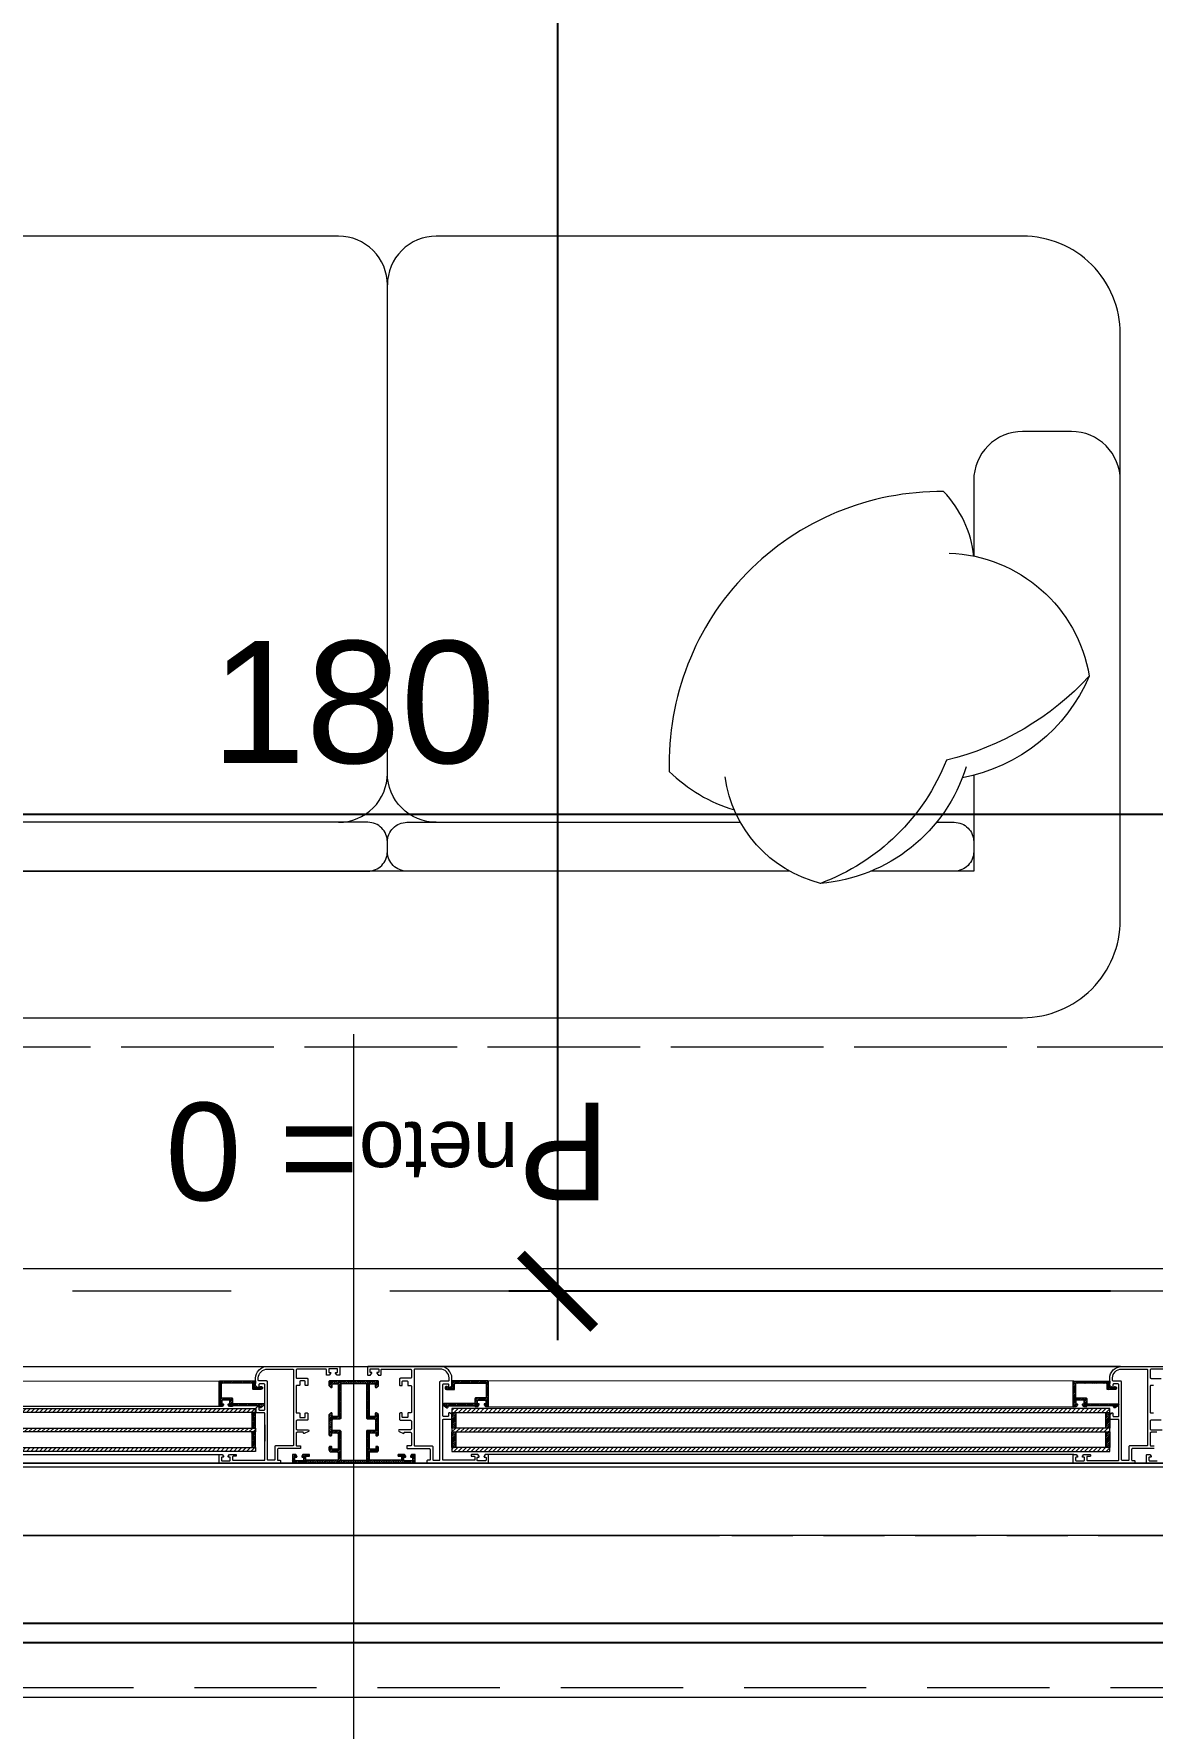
# Model space of a CAD drawing. Header units: centimetres. Extents: x 86156 to 91557, y -55119 to -48172.
# Drawn here: x 87196.1 to 87310.5, y -52057.1 to -51883.7 of the extents above; entities that cross this region are included whole.
import ezdxf

# ---------------------------------------------------------------- set-up
doc = ezdxf.new("R2010")
doc.units = ezdxf.units.CM
doc.header["$LTSCALE"] = 50
doc.header["$MEASUREMENT"] = 0
for name, pattern in [('AXES', [2, 1.25, -0.25, 0.25, -0.25]), ('CACHE', [0.375, 0.25, -0.125]), ('CACHE2', [4.7625, 3.175, -1.5875])]:
    doc.linetypes.add(name, pattern=pattern)
doc.layers.get('0').update_dxf_attribs({"color": 8})
for name, color, linetype in [('AXES', 10, 'AXES'), ('BORD', 5, 'Continuous'), ('COTE 50ème', 1, 'Continuous')]:
    doc.layers.add(name, color=color, linetype=linetype)
for name, color, linetype, lineweight in [('BETON CACHE', 4, 'CACHE', 5), ('BETON HACHURE', 253, 'Continuous', 13), ('CONSOLE ISOL.', 214, 'Continuous', 15), ('MACONNERIE COUPE', 7, 'Continuous', 30), ('mobilimi', 8, 'Continuous', 9), ('WINDOWS', 21, 'Continuous', 5)]:
    doc.layers.add(name, color=color, linetype=linetype, lineweight=lineweight)
doc.styles.add('GENERATED_STYLE_1', font='arial.ttf')
doc.styles.add('RS_TXT_50', font='arial.ttf', dxfattribs={"height": 12.5})
doc.dimstyles.new('RS_50CM_LINEAIRE', dxfattribs={"dimscale": 5, "dimtxt": 12.5, "dimasz": 1.5, "dimexe": 1, "dimexo": 2.5, "dimgap": 1, "dimtad": 1, "dimdec": 1, "dimrnd": 0.5, "dimdsep": 46, "dimtxsty": 'RS_TXT_50', "dimblk1": 'ARCHTICK', "dimblk2": 'ARCHTICK', "dimsah": 1, "dimcen": 2.5, "dimdle": 1, "dimclrt": 4, "dimadec": 0, "dimazin": 2, "dimtfac": 1, "dimtdec": 1, "dimtix": 1, "dimtmove": 2, "dimatfit": 3, "dimfxl": 1, "dimtolj": 1, "dimtzin": 0, "dimarcsym": 0})
pattern_1 = [(135, (-46708.70849, -43852.52553), (-0.08838834765, -0.08838834765), [])]
pattern_2 = [(135, (-46708.9128, -43852.52553), (-0.2209708691, -0.2209708691), [])]

# ---------------------------------------------------------------- blocks, each defined once
blk = doc.blocks.new('A$Ccef6f35f')
at = {"layer": 'AXES', "lineweight": 5, "ltscale": 1.3}
blk.add_line((3195, -1150), (-1985, -1150), dxfattribs=at)
blk = doc.blocks.new('DRITARE POS 2')
at = {"layer": 'WINDOWS'}
h = blk.add_hatch(dxfattribs=at)
h.set_pattern_fill('ANSI31', color=140, scale=2.5, angle=450)
h.set_pattern_definition(pattern_2)
h.paths.add_polyline_path([(-8.71, -80.01), (-8.71, -12.58), (-8.31, -12.58), (-8.31, -80.01)])
h.paths.add_polyline_path([(-6.71, -80.01), (-6.71, -12.58), (-6.31, -12.58), (-6.31, -80.01)])
h.paths.add_polyline_path([(-4.71, -80.02), (-4.71, -12.58), (-4.31, -12.58), (-4.31, -80.02)])
at = {"layer": 'WINDOWS', "transparency": 33554559}
h = blk.add_hatch(dxfattribs=at)
h.set_pattern_fill('ANSI31', color=140, angle=450)
h.set_pattern_definition([(135, (-46708.90849, -43835.52553), (-0.08838834765, -0.08838834765), [])])
h.paths.add_polyline_path([(-6.71, -12.58), (-8.31, -12.58), (-8.31, -12.98), (-6.71, -12.98)])
h.paths.add_polyline_path([(-4.71, -12.58), (-6.31, -12.58), (-6.31, -12.98), (-4.71, -12.98)])
h.paths.add_polyline_path([(-6.71, -79.61), (-8.31, -79.61), (-8.31, -80.01), (-6.71, -80.01)])
h.paths.add_polyline_path([(-4.71, -79.61), (-6.31, -79.61), (-6.31, -80.01), (-4.71, -80.01)])
h = blk.add_hatch(dxfattribs=at)
h.set_pattern_fill('ANSI31', color=256, angle=450)
h.set_pattern_definition(pattern_1)
h.paths.add_polyline_path([(-1.49, -76.33, 0.414214), (-1.55, -76.27), (-4.06, -76.27, 0.414214), (-4.11, -76.33), (-4.11, -76.54, 0.250765), (-4.09, -76.58), (-3.92, -76.71, 0.599022), (-3.83, -76.67), (-3.83, -76.59, -0.414214), (-3.78, -76.54), (-3.51, -76.54, -0.414214), (-3.46, -76.59), (-3.46, -77.34, -0.414214), (-3.51, -77.39), (-3.78, -77.39, -0.414214), (-3.83, -77.34), (-3.83, -77.26, 0.599022), (-3.92, -77.22), (-4.09, -77.35, 0.250765), (-4.11, -77.39), (-4.11, -77.6, 0.414214), (-4.06, -77.66), (-4.02, -77.66), (-4.02, -80.34, -0.414214), (-4.07, -80.4), (-4.15, -80.4, 0.603122), (-4.23, -80.55), (-3.98, -80.9, 0.737396), (-3.81, -80.85), (-3.81, -77.71, -0.414214), (-3.76, -77.66), (-3.31, -77.66, 0.414214), (-3.22, -77.56), (-3.22, -76.55, -0.414214), (-3.16, -76.5), (-1.81, -76.5, -0.414214), (-1.72, -76.59), (-1.72, -79.63, -0.414214), (-1.81, -79.73), (-2.28, -79.73, 0.414214), (-2.37, -79.82), (-2.37, -80.56, 1.657435), (-2.12, -80.43, -0.247394), (-2.15, -80.38), (-2.15, -80.01, -0.414214), (-2.09, -79.95), (-1.74, -79.95), (-1.74, -80.01), (-1.49, -80.01), (-1.49, -79.95)])
at = {"layer": 'WINDOWS'}
h = blk.add_hatch(dxfattribs=at)
h.set_pattern_fill('ANSI31', color=256, angle=450)
h.set_pattern_definition(pattern_1)
h.paths.add_polyline_path([(-9.61, -85.22, -0.414214), (-9.56, -85.16), (-9.26, -85.16, -0.414214), (-9.2, -85.22), (-9.2, -85.44, 1), (-9, -85.44), (-9, -84.9, 0.250765), (-9.02, -84.86), (-9.19, -84.74, 0.599022), (-9.28, -84.79), (-9.28, -84.87, -0.414214), (-9.33, -84.92), (-9.59, -84.92, -0.414214), (-9.65, -84.87), (-9.65, -84.08, -0.414214), (-9.59, -84.03), (-9.33, -84.03, -0.414214), (-9.28, -84.08), (-9.28, -84.19, 0.599022), (-9.19, -84.24), (-9.02, -84.13, 0.250765), (-9, -84.08), (-9, -83.84, 0.414214), (-9.05, -83.78), (-9.84, -83.78, 0.414214), (-9.89, -83.84), (-9.89, -90.06), (-9.89, -96.27, 0.414214), (-9.84, -96.33), (-9.05, -96.33, 0.414214), (-9, -96.27), (-9, -96.03, 0.250765), (-9.02, -95.98), (-9.19, -95.87, 0.599022), (-9.28, -95.92), (-9.28, -96.03, -0.414214), (-9.33, -96.08), (-9.59, -96.08, -0.414214), (-9.65, -96.03), (-9.65, -95.24, -0.414214), (-9.59, -95.19), (-9.33, -95.19, -0.414214), (-9.28, -95.24), (-9.28, -95.32, 0.599022), (-9.19, -95.37), (-9.02, -95.25, 0.250765), (-9, -95.21), (-9, -94.68, 1), (-9.2, -94.68), (-9.2, -94.89, -0.414214), (-9.26, -94.95), (-9.56, -94.95, -0.414214), (-9.61, -94.89), (-9.61, -91.72, -0.414214), (-9.56, -91.66), (-8.83, -91.66, -0.414214), (-8.74, -91.75), (-8.74, -92.41, 0.414214), (-8.55, -92.59), (-8.29, -92.59, 0.198912), (-8.25, -92.58), (-8.19, -92.52, 0.198912), (-8.18, -92.48), (-8.18, -92.37, 0.414214), (-8.23, -92.31), (-8.4, -92.31, -0.414214), (-8.46, -92.26), (-8.46, -91.75, -0.414214), (-8.36, -91.66), (-6.91, -91.66, -0.414214), (-6.81, -91.75), (-6.81, -92.26, -0.414214), (-6.87, -92.31), (-7.04, -92.31, 0.414214), (-7.09, -92.37), (-7.09, -92.48, 0.198912), (-7.08, -92.52), (-7.02, -92.58, 0.198912), (-6.98, -92.59), (-4.97, -92.59, 0.198912), (-4.93, -92.58), (-4.78, -92.42, 0.198912), (-4.76, -92.38), (-4.76, -92.31, 0.414214), (-4.82, -92.26), (-5, -92.26, -0.340481), (-5.13, -92.16), (-5.13, -91.75, -0.414214), (-5.04, -91.66), (-1.87, -91.66, -0.414214), (-1.77, -91.75), (-1.77, -92.16, -0.414214), (-1.87, -92.26), (-2.09, -92.26, 0.414214), (-2.15, -92.31), (-2.15, -92.38, 0.198912), (-2.13, -92.42), (-1.98, -92.58, 0.198912), (-1.94, -92.59), (-1.55, -92.59, 0.414214), (-1.49, -92.54), (-1.49, -90.06), (-1.49, -87.57, 0.414214), (-1.55, -87.52), (-1.94, -87.52, 0.198912), (-1.98, -87.53), (-2.13, -87.69, 0.198912), (-2.15, -87.73), (-2.15, -87.8, 0.414214), (-2.09, -87.85), (-1.87, -87.85, -0.414214), (-1.77, -87.95), (-1.77, -88.36, -0.414214), (-1.87, -88.45), (-5.04, -88.45, -0.414214), (-5.13, -88.36), (-5.13, -87.95, -0.340481), (-5, -87.85), (-4.82, -87.85, 0.414214), (-4.76, -87.8), (-4.76, -87.73, 0.198912), (-4.78, -87.69), (-4.93, -87.53, 0.198912), (-4.97, -87.52), (-6.98, -87.52, 0.198912), (-7.02, -87.53), (-7.08, -87.59, 0.198912), (-7.09, -87.63), (-7.09, -87.74, 0.414214), (-7.04, -87.8), (-6.87, -87.8, -0.414214), (-6.81, -87.85), (-6.81, -88.36, -0.414214), (-6.91, -88.45), (-8.36, -88.45, -0.414214), (-8.46, -88.36), (-8.46, -87.85, -0.414214), (-8.4, -87.8), (-8.23, -87.8, 0.414214), (-8.18, -87.74), (-8.18, -87.63, 0.198912), (-8.19, -87.59), (-8.25, -87.53, 0.198912), (-8.29, -87.52), (-8.55, -87.52, 0.414214), (-8.74, -87.7), (-8.74, -88.36, -0.414214), (-8.83, -88.45), (-9.56, -88.45, -0.414214), (-9.61, -88.39)])
h.paths.add_polyline_path([(-9.56, -88.73), (-6.63, -88.73), (-6.53, -88.64), (-6.53, -87.89), (-6.44, -87.8), (-5.51, -87.8), (-5.41, -87.89), (-5.41, -88.64), (-5.32, -88.73), (-1.83, -88.73), (-1.77, -88.79), (-1.77, -90.06), (-1.77, -91.32), (-1.83, -91.38), (-5.32, -91.38), (-5.41, -91.47), (-5.41, -92.22), (-5.51, -92.31), (-6.44, -92.31), (-6.53, -92.22), (-6.53, -91.47), (-6.63, -91.38), (-9.56, -91.38), (-9.61, -91.32), (-9.61, -90.06), (-9.61, -88.79)], flags=16)
h = blk.add_hatch(dxfattribs=at)
h.set_pattern_fill('ANSI31', color=140, scale=2.5, angle=450)
h.set_pattern_definition(pattern_2)
h.paths.add_polyline_path([(-8.71, -100.09), (-8.71, -167.42), (-8.31, -167.42), (-8.31, -100.09)])
h.paths.add_polyline_path([(-6.71, -100.09), (-6.71, -167.42), (-6.31, -167.42), (-6.31, -100.09)])
h.paths.add_polyline_path([(-4.71, -100.09), (-4.71, -167.42), (-4.31, -167.42), (-4.31, -100.09)])
at = {"layer": 'WINDOWS', "transparency": 33554559}
h = blk.add_hatch(dxfattribs=at)
h.set_pattern_fill('ANSI31', color=140, angle=450)
h.set_pattern_definition([(135, (-46708.90849, -43869.52553), (-0.08838834765, -0.08838834765), [])])
h.paths.add_polyline_path([(-6.71, -167.42), (-8.31, -167.42), (-8.31, -167.02), (-6.71, -167.02)])
h.paths.add_polyline_path([(-4.71, -167.42), (-6.31, -167.42), (-6.31, -167.02), (-4.71, -167.02)])
h.paths.add_polyline_path([(-6.71, -100.49), (-8.31, -100.49), (-8.31, -100.09), (-6.71, -100.09)])
h.paths.add_polyline_path([(-4.71, -100.49), (-6.31, -100.49), (-6.31, -100.09), (-4.71, -100.09)])
h = blk.add_hatch(dxfattribs=at)
h.set_pattern_fill('ANSI31', color=256, angle=450)
h.set_pattern_definition(pattern_1)
h.paths.add_polyline_path([(-1.49, -100.16), (-1.49, -100.1), (-1.74, -100.1), (-1.74, -100.16), (-2.09, -100.16, -0.414214), (-2.15, -100.1), (-2.15, -99.73, -0.247394), (-2.12, -99.68, 1.657435), (-2.37, -99.55), (-2.37, -100.29, 0.414214), (-2.28, -100.38), (-1.81, -100.38, -0.414214), (-1.72, -100.48), (-1.72, -103.52, -0.414214), (-1.81, -103.61), (-3.16, -103.61, -0.414214), (-3.22, -103.56), (-3.22, -102.55, 0.414214), (-3.31, -102.46), (-3.76, -102.46, -0.414214), (-3.81, -102.4), (-3.81, -99.26, 0.737396), (-3.98, -99.21), (-4.23, -99.57, 0.603122), (-4.15, -99.71), (-4.07, -99.71, -0.414214), (-4.02, -99.77), (-4.02, -102.46), (-4.06, -102.46, 0.414214), (-4.11, -102.51), (-4.11, -102.72, 0.250765), (-4.09, -102.76), (-3.92, -102.89, 0.599022), (-3.83, -102.85), (-3.83, -102.77, -0.414214), (-3.78, -102.72), (-3.51, -102.72, -0.414214), (-3.46, -102.77), (-3.46, -103.52, -0.414214), (-3.51, -103.58), (-3.78, -103.58, -0.414214), (-3.83, -103.52), (-3.83, -103.44, 0.599022), (-3.92, -103.4), (-4.09, -103.53, 0.250765), (-4.11, -103.58), (-4.11, -103.78, 0.414214), (-4.06, -103.84), (-1.55, -103.84, 0.414214), (-1.49, -103.78)])
h = blk.add_hatch(dxfattribs=at)
h.set_pattern_fill('ANSI31', color=256, angle=450)
h.set_pattern_definition([(135, (-46708.71279, -43862.46996), (-0.08838834765, -0.08838834765), [])])
h.paths.add_polyline_path([(-1.72, -167.05, -0.414214), (-1.81, -167.14), (-2.28, -167.14, 0.414214), (-2.37, -167.23), (-2.37, -167.97, 1.835735), (-2.15, -167.82), (-2.15, -167.36), (-1.74, -167.36), (-1.5, -167.42), (-1.5, -163.74, 0.414214), (-1.55, -163.69), (-4.06, -163.69, 0.414214), (-4.12, -163.74), (-4.12, -163.95, 0.250765), (-4.09, -163.99), (-3.92, -164.12, 0.599022), (-3.84, -164.08), (-3.84, -163.95), (-3.46, -163.95), (-3.46, -164.81), (-3.84, -164.81), (-3.84, -164.67, 0.649779), (-3.93, -164.63), (-4.1, -164.76, 0.212283), (-4.12, -164.81), (-4.12, -165.01, 0.414214), (-4.06, -165.07), (-4.02, -165.07), (-4.02, -167.81), (-4.15, -167.81, 0.603122), (-4.23, -167.96), (-3.99, -168.31, 0.737396), (-3.82, -168.26), (-3.82, -165.07), (-3.31, -165.07, 0.414214), (-3.22, -164.97), (-3.22, -163.91), (-1.81, -163.91, -0.414214), (-1.72, -164)])
at = {"layer": 'WINDOWS', "color": 165, "linetype": 'CACHE'}
blk.add_line((-32.9, -180), (-32.9, 0), dxfattribs=at)
at = {"layer": 'WINDOWS'}
for p, q in [((-0.01, -11.48), (0, -81.19)), ((-9.89, -16.28), (-9.89, -76.34)), ((-9, -16.26), (-9, -76.34)), ((-4.11, -76.33), (-4.12, -16.26)), ((-1.5, -16.26), (-1.49, -76.33)), ((-5.98, -80.95), (-7.66, -80.95)), ((-0.01, -168.52), (0, -98.92)), ((-9.89, -163.72), (-9.89, -103.78)), ((-9, -163.74), (-9, -103.78)), ((-4.11, -103.78), (-4.12, -163.74)), ((-1.5, -163.74), (-1.49, -103.78)), ((-9.9, -171.27), (-9.9, -169.89))]:
    blk.add_line(p, q, dxfattribs=at)
at = {"layer": 'WINDOWS', "color": 165}
blk.add_line((-61.99, -90.06), (34.01, -90.06), dxfattribs=at)
for points in [[(-9.9, 0), (-9.9, -180), (-33.9, -180), (-33.9, 0)], [(-10.3, -179.6), (-10.3, -0.4), (-9.9, 0), (-9.9, -180)], [(0, 0), (0, -180), (10, -180), (10, 0)]]:
    blk.add_lwpolyline(points, close=True, dxfattribs=at)
at = {"layer": 'WINDOWS'}
for points in [[(-9.9, -180), (-9.9, 0), (0, 0), (0, -180)], [(-1.77, -90.06), (-1.77, -88.79), (-1.83, -88.73), (-5.32, -88.73), (-5.41, -88.64), (-5.41, -87.89), (-5.51, -87.8), (-6.44, -87.8), (-6.53, -87.89), (-6.53, -88.64), (-6.63, -88.73), (-9.56, -88.73), (-9.61, -88.79), (-9.61, -90.06), (-9.61, -91.32), (-9.56, -91.38), (-6.63, -91.38), (-6.53, -91.47), (-6.53, -92.22), (-6.44, -92.31), (-5.51, -92.31), (-5.41, -92.22), (-5.41, -91.47), (-5.32, -91.38), (-1.83, -91.38), (-1.77, -91.32)]]:
    blk.add_lwpolyline(points, close=True, dxfattribs=at)
at = {"layer": 'WINDOWS', "color": 140}
for points in [[(-8.71, -80.01), (-8.71, -12.58), (-8.31, -12.58), (-8.31, -80.01)], [(-6.71, -80.01), (-6.71, -12.58), (-6.31, -12.58), (-6.31, -80.01)], [(-4.71, -80.02), (-4.71, -12.58), (-4.31, -12.58), (-4.31, -80.02)], [(-6.71, -79.61), (-8.31, -79.61), (-8.31, -80.01), (-6.71, -80.01)], [(-4.71, -79.61), (-6.31, -79.61), (-6.31, -80.01), (-4.71, -80.01)], [(-8.71, -100.09), (-8.71, -167.42), (-8.31, -167.42), (-8.31, -100.09)], [(-6.71, -100.49), (-8.31, -100.49), (-8.31, -100.09), (-6.71, -100.09)], [(-6.71, -100.09), (-6.71, -167.42), (-6.31, -167.42), (-6.31, -100.09)], [(-4.71, -100.49), (-6.31, -100.49), (-6.31, -100.09), (-4.71, -100.09)], [(-4.71, -100.09), (-4.71, -167.42), (-4.31, -167.42), (-4.31, -100.09)], [(-6.71, -167.42), (-8.31, -167.42), (-8.31, -167.02), (-6.71, -167.02)], [(-4.71, -167.42), (-6.31, -167.42), (-6.31, -167.02), (-4.71, -167.02)]]:
    blk.add_lwpolyline(points, close=True, dxfattribs=at)
at = {"layer": 'WINDOWS'}
for points in [[(0, -88.58, -0.414214), (-0.06, -88.64), (-0.84, -88.64, -0.414214), (-0.9, -88.58), (-0.9, -88.38, -0.250765), (-0.87, -88.33), (-0.7, -88.2, -0.599022), (-0.62, -88.24), (-0.62, -88.34, 0.414214), (-0.56, -88.39), (-0.3, -88.39, 0.414214), (-0.24, -88.34), (-0.24, -87.55, 0.414214), (-0.3, -87.5), (-0.56, -87.5, 0.414214), (-0.62, -87.55), (-0.62, -87.65, -0.599022), (-0.7, -87.69), (-0.87, -87.56, -0.250765), (-0.9, -87.52), (-0.9, -87.31, -0.414214), (-0.84, -87.26), (-0.34, -87.26, 0.414214), (-0.28, -87.2), (-0.28, -84.25, 0.414214), (-0.37, -84.16), (-1.12, -84.16, 0.414214), (-1.21, -84.25), (-1.21, -85.28, -0.414214), (-1.31, -85.37), (-1.87, -85.37, -0.414214), (-1.96, -85.28), (-1.96, -85.15, -0.414214), (-1.9, -85.09), (-1.55, -85.09, 0.414214), (-1.49, -85.03), (-1.49, -84.59, 0.414214), (-1.55, -84.53), (-1.9, -84.53, -0.414214), (-1.96, -84.47), (-1.96, -84.21, 0.414214), (-2.02, -84.16), (-4.7, -84.16, 0.414214), (-4.76, -84.21), (-4.76, -84.47, -0.414214), (-4.82, -84.53), (-5.17, -84.53, 0.414214), (-5.23, -84.59), (-5.23, -85.03, 0.414214), (-5.17, -85.09), (-4.82, -85.09, -0.414214), (-4.76, -85.15), (-4.76, -85.28, -0.414214), (-4.85, -85.37), (-5.41, -85.37, -0.414214), (-5.51, -85.28), (-5.51, -84.25, 0.414214), (-5.6, -84.16), (-6.38, -84.16, 0.414214), (-6.48, -84.25), (-6.48, -85.37, -0.809546), (-6.66, -85.41), (-6.85, -84.98, -0.543142), (-6.79, -84.9, 0.414214), (-6.74, -84.85), (-6.74, -84.25, 0.414214), (-6.83, -84.16), (-8.06, -84.16, 0.414214), (-8.12, -84.21), (-8.12, -84.57, -0.414214), (-8.18, -84.62), (-8.34, -84.62, -0.414214), (-8.4, -84.57), (-8.4, -82.35, 0.414214), (-8.49, -82.25), (-9.56, -82.25, 0.414214), (-9.61, -82.31), (-9.61, -82.51, -0.414214), (-9.67, -82.57), (-9.84, -82.57, -0.414214), (-9.89, -82.51), (-9.89, -76.34, -0.414214), (-9.84, -76.28), (-9.05, -76.28, -0.414214), (-9, -76.34), (-9, -76.54, -0.250765), (-9.02, -76.59), (-9.19, -76.72, -0.599022), (-9.28, -76.67), (-9.28, -76.58, 0.414214), (-9.33, -76.52), (-9.59, -76.52, 0.414214), (-9.65, -76.58), (-9.65, -77.36, 0.414214), (-9.59, -77.42), (-9.33, -77.42, 0.414214), (-9.28, -77.36), (-9.28, -77.27, -0.599022), (-9.19, -77.22), (-9.02, -77.35, -0.250765), (-9, -77.4), (-9, -77.98, -0.414214), (-9.05, -78.03), (-9.15, -78.03, -0.414214), (-9.2, -77.98), (-9.2, -77.72, 0.414214), (-9.26, -77.66), (-9.56, -77.66, 0.414214), (-9.61, -77.72), (-9.61, -80.89, 0.414214), (-9.56, -80.95), (-4.82, -80.95, 0.414214), (-4.76, -80.89), (-4.76, -80.07, -0.414214), (-4.71, -80.01), (-4.32, -80.01, -0.198912), (-4.28, -80.03), (-4.13, -80.18, -0.198912), (-4.11, -80.22), (-4.11, -80.29, -0.414214), (-4.17, -80.35), (-4.39, -80.35, 0.414214), (-4.48, -80.44), (-4.48, -80.85, 0.414214), (-4.39, -80.95), (-1.87, -80.95, 0.414214), (-1.77, -80.85), (-1.77, -80.44, 0.414214), (-1.87, -80.35), (-2.09, -80.35, -0.414214), (-2.15, -80.29), (-2.15, -80.22, -0.198912), (-2.13, -80.18), (-1.98, -80.03, -0.198912), (-1.94, -80.01), (-1.21, -80.01, -0.414214), (0, -81.23)], [(-1.74, -79.95), (-2.09, -79.95, 0.414214), (-2.15, -80.01), (-2.15, -80.38, 0.247394), (-2.12, -80.43, -1.657435), (-2.37, -80.56), (-2.37, -79.82, -0.414214), (-2.28, -79.73), (-1.81, -79.73, 0.414214), (-1.72, -79.63), (-1.72, -76.59, 0.414214), (-1.81, -76.5), (-3.16, -76.5, 0.414214), (-3.22, -76.55), (-3.22, -77.56, -0.414214), (-3.31, -77.66), (-3.76, -77.66, 0.414214), (-3.81, -77.71), (-3.81, -80.85, -0.737396), (-3.98, -80.9), (-4.23, -80.55, -0.603122), (-4.15, -80.4), (-4.07, -80.4, 0.414214), (-4.02, -80.34), (-4.02, -77.66), (-4.06, -77.66, -0.414214), (-4.11, -77.6), (-4.11, -77.39, -0.250765), (-4.09, -77.35), (-3.92, -77.22, -0.599022), (-3.83, -77.26), (-3.83, -77.34, 0.414214), (-3.78, -77.39), (-3.51, -77.39, 0.414214), (-3.46, -77.34), (-3.46, -76.59, 0.414214), (-3.51, -76.54), (-3.78, -76.54, 0.414214), (-3.83, -76.59), (-3.83, -76.67, -0.599022), (-3.92, -76.71), (-4.09, -76.58, -0.250765), (-4.11, -76.54), (-4.11, -76.33, -0.414214), (-4.06, -76.27), (-1.55, -76.27, -0.414214), (-1.49, -76.33), (-1.49, -79.95), (-1.49, -80.01), (-1.74, -80.01)], [(-1.49, -80.39, -0.414214), (-1.4, -80.29), (-1.18, -80.29), (-1.18, -80.29, -0.414214), (-0.28, -81.23), (-0.28, -83.82, -0.414214), (-0.34, -83.88), (-8.06, -83.88, -0.414214), (-8.12, -83.82), (-8.12, -82.07, 0.414214), (-8.21, -81.97), (-9.52, -81.97, -0.414214), (-9.61, -81.88), (-9.61, -81.32, -0.414214), (-9.52, -81.23), (-1.59, -81.23, 0.414214), (-1.49, -81.13)], [(-1.49, -90.06), (-1.49, -87.57, 0.414214), (-1.55, -87.52), (-1.94, -87.52, 0.198912), (-1.98, -87.53), (-2.13, -87.69, 0.198912), (-2.15, -87.73), (-2.15, -87.8, 0.414214), (-2.09, -87.85), (-1.87, -87.85, -0.414214), (-1.77, -87.95), (-1.77, -88.36, -0.414214), (-1.87, -88.45), (-5.04, -88.45, -0.414214), (-5.13, -88.36), (-5.13, -87.95, -0.340481), (-5, -87.85), (-4.82, -87.85, 0.414214), (-4.76, -87.8), (-4.76, -87.73, 0.198912), (-4.78, -87.69), (-4.93, -87.53, 0.198912), (-4.97, -87.52), (-6.98, -87.52, 0.198912), (-7.02, -87.53), (-7.08, -87.59, 0.198912), (-7.09, -87.63), (-7.09, -87.74, 0.414214), (-7.04, -87.8), (-6.87, -87.8, -0.414214), (-6.81, -87.85), (-6.81, -88.36, -0.414214), (-6.91, -88.45), (-8.36, -88.45, -0.414214), (-8.46, -88.36), (-8.46, -87.85, -0.414214), (-8.4, -87.8), (-8.23, -87.8, 0.414214), (-8.18, -87.74), (-8.18, -87.63, 0.198912), (-8.19, -87.59), (-8.25, -87.53, 0.198912), (-8.29, -87.52), (-8.55, -87.52, 0.414214), (-8.74, -87.7), (-8.74, -88.36, -0.414214), (-8.83, -88.45), (-9.56, -88.45, -0.414214), (-9.61, -88.39), (-9.61, -85.22, -0.414214), (-9.56, -85.16), (-9.26, -85.16, -0.414214), (-9.2, -85.22), (-9.2, -85.44, 1), (-9, -85.44), (-9, -84.9, 0.250765), (-9.02, -84.86), (-9.19, -84.74, 0.599022), (-9.28, -84.79), (-9.28, -84.87, -0.414214), (-9.33, -84.92), (-9.59, -84.92, -0.414214), (-9.65, -84.87), (-9.65, -84.08, -0.414214), (-9.59, -84.03), (-9.33, -84.03, -0.414214), (-9.28, -84.08), (-9.28, -84.19, 0.599022), (-9.19, -84.24), (-9.02, -84.13, 0.250765), (-9, -84.08), (-9, -83.84, 0.414214), (-9.05, -83.78), (-9.84, -83.78, 0.414214), (-9.89, -83.84), (-9.89, -90.06), (-9.89, -96.27, 0.414214), (-9.84, -96.33), (-9.05, -96.33, 0.414214), (-9, -96.27), (-9, -96.03, 0.250765), (-9.02, -95.98), (-9.19, -95.87, 0.599022), (-9.28, -95.92), (-9.28, -96.03, -0.414214), (-9.33, -96.08), (-9.59, -96.08, -0.414214), (-9.65, -96.03), (-9.65, -95.24, -0.414214), (-9.59, -95.19), (-9.33, -95.19, -0.414214), (-9.28, -95.24), (-9.28, -95.32, 0.599022), (-9.19, -95.37), (-9.02, -95.25, 0.250765), (-9, -95.21), (-9, -94.68, 1), (-9.2, -94.68), (-9.2, -94.89, -0.414214), (-9.26, -94.95), (-9.56, -94.95, -0.414214), (-9.61, -94.89), (-9.61, -91.72, -0.414214), (-9.56, -91.66), (-8.83, -91.66, -0.414214), (-8.74, -91.75), (-8.74, -92.41, 0.414214), (-8.55, -92.59), (-8.29, -92.59, 0.198912), (-8.25, -92.58), (-8.19, -92.52, 0.198912), (-8.18, -92.48), (-8.18, -92.37, 0.414214), (-8.23, -92.31), (-8.4, -92.31, -0.414214), (-8.46, -92.26), (-8.46, -91.75, -0.414214), (-8.36, -91.66), (-6.91, -91.66, -0.414214), (-6.81, -91.75), (-6.81, -92.26, -0.414214), (-6.87, -92.31), (-7.04, -92.31, 0.414214), (-7.09, -92.37), (-7.09, -92.48, 0.198912), (-7.08, -92.52), (-7.02, -92.58, 0.198912), (-6.98, -92.59), (-4.97, -92.59, 0.198912), (-4.93, -92.58), (-4.78, -92.42, 0.198912), (-4.76, -92.38), (-4.76, -92.31, 0.414214), (-4.82, -92.26), (-5, -92.26, -0.340481), (-5.13, -92.16), (-5.13, -91.75, -0.414214), (-5.04, -91.66), (-1.87, -91.66, -0.414214), (-1.77, -91.75), (-1.77, -92.16, -0.414214), (-1.87, -92.26), (-2.09, -92.26, 0.414214), (-2.15, -92.31), (-2.15, -92.38, 0.198912), (-2.13, -92.42), (-1.98, -92.58, 0.198912), (-1.94, -92.59), (-1.55, -92.59, 0.414214), (-1.49, -92.54)], [(0, -91.53, 0.414214), (-0.06, -91.47), (-0.84, -91.47, 0.414214), (-0.9, -91.53), (-0.9, -91.74, 0.250765), (-0.87, -91.78), (-0.7, -91.91, 0.599022), (-0.62, -91.87), (-0.62, -91.77, -0.414214), (-0.56, -91.72), (-0.3, -91.72, -0.414214), (-0.24, -91.77), (-0.24, -92.56, -0.414214), (-0.3, -92.61), (-0.56, -92.61, -0.414214), (-0.62, -92.56), (-0.62, -92.46, 0.599022), (-0.7, -92.42), (-0.87, -92.55, 0.250765), (-0.9, -92.59), (-0.9, -92.8, 0.414214), (-0.84, -92.86), (-0.34, -92.86, -0.414214), (-0.28, -92.91), (-0.28, -95.86, -0.414214), (-0.37, -95.95), (-1.12, -95.95, -0.414214), (-1.21, -95.86), (-1.21, -94.83, 0.414214), (-1.31, -94.74), (-1.87, -94.74, 0.414214), (-1.96, -94.83), (-1.96, -94.96, 0.414214), (-1.9, -95.02), (-1.55, -95.02, -0.414214), (-1.49, -95.08), (-1.49, -95.52, -0.414214), (-1.55, -95.58), (-1.9, -95.58, 0.414214), (-1.96, -95.64), (-1.96, -95.9, -0.414214), (-2.02, -95.95), (-4.7, -95.95, -0.414214), (-4.76, -95.9), (-4.76, -95.64, 0.414214), (-4.82, -95.58), (-5.17, -95.58, -0.414214), (-5.23, -95.52), (-5.23, -95.08, -0.414214), (-5.17, -95.02), (-4.82, -95.02, 0.414214), (-4.76, -94.96), (-4.76, -94.83, 0.414214), (-4.85, -94.74), (-5.41, -94.74, 0.414214), (-5.51, -94.83), (-5.51, -95.86, -0.414214), (-5.6, -95.95), (-6.38, -95.95, -0.414214), (-6.48, -95.86), (-6.48, -94.74, 0.809546), (-6.66, -94.7), (-6.85, -95.13, 0.543142), (-6.79, -95.21, -0.414214), (-6.74, -95.26), (-6.74, -95.86, -0.414214), (-6.83, -95.95), (-8.06, -95.95, -0.414214), (-8.12, -95.9), (-8.12, -95.54, 0.414214), (-8.18, -95.49), (-8.34, -95.49, 0.414214), (-8.4, -95.54), (-8.4, -97.76, -0.414214), (-8.49, -97.86), (-9.56, -97.86, -0.414214), (-9.61, -97.8), (-9.61, -97.6, 0.414214), (-9.67, -97.54), (-9.84, -97.54, 0.414214), (-9.89, -97.6), (-9.89, -103.78, 0.414214), (-9.84, -103.83), (-9.05, -103.83, 0.414214), (-9, -103.78), (-9, -103.57, 0.250765), (-9.02, -103.52), (-9.19, -103.39, 0.599022), (-9.28, -103.44), (-9.28, -103.53, -0.414214), (-9.33, -103.59), (-9.59, -103.59, -0.414214), (-9.65, -103.53), (-9.65, -102.75, -0.414214), (-9.59, -102.69), (-9.33, -102.69, -0.414214), (-9.28, -102.75), (-9.28, -102.84, 0.599022), (-9.19, -102.89), (-9.02, -102.76, 0.250765), (-9, -102.71), (-9, -102.13, 0.414214), (-9.05, -102.08), (-9.15, -102.08, 0.414214), (-9.2, -102.13), (-9.2, -102.39, -0.414214), (-9.26, -102.45), (-9.56, -102.45, -0.414214), (-9.61, -102.39), (-9.61, -99.22, -0.414214), (-9.56, -99.16), (-5.47, -99.16, -0.414214), (-5.41, -99.22), (-5.41, -100.04, 0.414214), (-5.36, -100.1), (-4.97, -100.1, 0.198912), (-4.93, -100.08), (-4.78, -99.93, 0.198912), (-4.76, -99.89), (-4.76, -99.82, 0.414214), (-4.82, -99.76), (-5.04, -99.76, -0.414214), (-5.13, -99.67), (-5.13, -99.26, -0.414214), (-5.04, -99.16), (-1.87, -99.16, -0.414214), (-1.77, -99.26), (-1.77, -99.67, -0.414214), (-1.87, -99.76), (-2.09, -99.76, 0.414214), (-2.15, -99.82), (-2.15, -99.89, 0.198912), (-2.13, -99.93), (-1.98, -100.08, 0.198912), (-1.94, -100.1), (-1.21, -100.1, 0.414214), (0, -98.88)], [(-1.49, -99.72, 0.414214), (-1.4, -99.82), (-1.18, -99.82), (-1.18, -99.82, 0.414214), (-0.28, -98.88), (-0.28, -96.29, 0.414214), (-0.34, -96.23), (-8.06, -96.23, 0.414214), (-8.12, -96.29), (-8.12, -98.04, -0.414214), (-8.21, -98.14), (-9.52, -98.14, 0.414214), (-9.61, -98.23), (-9.61, -98.79, 0.414214), (-9.52, -98.88), (-1.59, -98.88, -0.414214), (-1.49, -98.98)], [(-1.74, -100.16), (-2.09, -100.16, -0.414214), (-2.15, -100.1), (-2.15, -99.73, -0.247394), (-2.12, -99.68, 1.657435), (-2.37, -99.55), (-2.37, -100.29, 0.414214), (-2.28, -100.38), (-1.81, -100.38, -0.414214), (-1.72, -100.48), (-1.72, -103.52, -0.414214), (-1.81, -103.61), (-3.16, -103.61, -0.414214), (-3.22, -103.56), (-3.22, -102.55, 0.414214), (-3.31, -102.46), (-3.76, -102.46, -0.414214), (-3.81, -102.4), (-3.81, -99.26, 0.737396), (-3.98, -99.21), (-4.23, -99.57, 0.603122), (-4.15, -99.71), (-4.07, -99.71, -0.414214), (-4.02, -99.77), (-4.02, -102.46), (-4.06, -102.46, 0.414214), (-4.11, -102.51), (-4.11, -102.72, 0.250765), (-4.09, -102.76), (-3.92, -102.89, 0.599022), (-3.83, -102.85), (-3.83, -102.77, -0.414214), (-3.78, -102.72), (-3.51, -102.72, -0.414214), (-3.46, -102.77), (-3.46, -103.52, -0.414214), (-3.51, -103.58), (-3.78, -103.58, -0.414214), (-3.83, -103.52), (-3.83, -103.44, 0.599022), (-3.92, -103.4), (-4.09, -103.53, 0.250765), (-4.11, -103.58), (-4.11, -103.78, 0.414214), (-4.06, -103.84), (-1.55, -103.84, 0.414214), (-1.49, -103.78), (-1.49, -100.16), (-1.49, -100.1), (-1.74, -100.1)], [(-1.74, -167.36), (-2.09, -167.36, 0.414214), (-2.15, -167.42), (-2.15, -167.79, 0.247394), (-2.13, -167.84, -1.657435), (-2.37, -167.97), (-2.37, -167.23, -0.414214), (-2.28, -167.14), (-1.81, -167.14, 0.414214), (-1.72, -167.05), (-1.72, -164, 0.414214), (-1.81, -163.91), (-3.16, -163.91, 0.414214), (-3.22, -163.97), (-3.22, -164.97, -0.414214), (-3.31, -165.07), (-3.76, -165.07, 0.414214), (-3.82, -165.12), (-3.82, -168.26, -0.737396), (-3.99, -168.31), (-4.23, -167.96, -0.603122), (-4.15, -167.81), (-4.08, -167.81, 0.414214), (-4.02, -167.75), (-4.02, -165.07), (-4.06, -165.07, -0.414214), (-4.12, -165.01), (-4.12, -164.81, -0.250765), (-4.09, -164.76), (-3.92, -164.63, -0.599022), (-3.84, -164.67), (-3.84, -164.75, 0.414214), (-3.78, -164.81), (-3.52, -164.81, 0.414214), (-3.46, -164.75), (-3.46, -164, 0.414214), (-3.52, -163.95), (-3.78, -163.95, 0.414214), (-3.84, -164), (-3.84, -164.08, -0.599022), (-3.92, -164.12), (-4.09, -163.99, -0.250765), (-4.12, -163.95), (-4.12, -163.74, -0.414214), (-4.06, -163.69), (-1.55, -163.69, -0.414214), (-1.5, -163.74), (-1.5, -167.36), (-1.5, -167.42), (-1.74, -167.42)], [(-1.5, -167.79, -0.414214), (-1.4, -167.7), (-1.18, -167.7), (-1.18, -167.7, -0.414214), (-0.28, -168.63), (-0.28, -171.23, -0.414214), (-0.34, -171.28), (-8.07, -171.28, -0.414214), (-8.12, -171.23), (-8.12, -169.47, 0.414214), (-8.22, -169.38), (-9.52, -169.38, -0.414214), (-9.62, -169.29), (-9.62, -168.73, -0.414214), (-9.52, -168.63), (-1.59, -168.63, 0.414214), (-1.5, -168.54)]]:
    blk.add_lwpolyline(points, format="xyb", close=True, dxfattribs=at)
for points in [[(-0.28, -174.61), (-0.28, -171.66, 0.414214), (-0.38, -171.56), (-1.12, -171.56, 0.414214), (-1.22, -171.66), (-1.22, -172.68, -0.414214)], [(-1.96, -171.88), (-1.96, -171.62, 0.414214), (-2.02, -171.56), (-4.71, -171.56, 0.414214), (-4.76, -171.62), (-4.76, -171.88, -0.414214)], [(-5.51, -172.68), (-5.51, -171.66, 0.414214), (-5.6, -171.56), (-6.39, -171.56, 0.414214), (-6.48, -171.66), (-6.48, -172.78, -0.809546)], [(-6.74, -172.25), (-6.74, -171.66, 0.414214), (-6.84, -171.56), (-8.07, -171.56, 0.414214), (-8.12, -171.62), (-8.12, -171.97, -0.414214)], [(-8.4, -171.97), (-8.4, -169.75, 0.414214), (-8.5, -169.66), (-9.56, -169.66, 0.414214), (-9.62, -169.71), (-9.62, -169.92, -0.414214), (-9.67, -169.98), (-9.84, -169.98, -0.414214), (-9.9, -169.92), (-9.9, -163.74, -0.414214), (-9.84, -163.69), (-9.06, -163.69, -0.414214), (-9, -163.74), (-9, -163.95, -0.250765), (-9.03, -163.99), (-9.19, -164.12, -0.599022), (-9.28, -164.08), (-9.28, -163.98, 0.414214), (-9.34, -163.93), (-9.6, -163.93, 0.414214), (-9.65, -163.98), (-9.65, -164.77, 0.414214), (-9.6, -164.82), (-9.34, -164.82, 0.414214), (-9.28, -164.77), (-9.28, -164.67, -0.599022), (-9.19, -164.63), (-9.03, -164.76, -0.250765), (-9, -164.81), (-9, -165.38, -0.414214), (-9.06, -165.44), (-9.15, -165.44, -0.414214), (-9.21, -165.38), (-9.21, -165.12, 0.414214), (-9.26, -165.07), (-9.56, -165.07, 0.414214), (-9.62, -165.12), (-9.62, -168.3, 0.414214), (-9.56, -168.35), (-5.47, -168.35, 0.414214), (-5.42, -168.3), (-5.42, -167.47, -0.414214), (-5.36, -167.42), (-4.97, -167.42, -0.198912), (-4.93, -167.44), (-4.78, -167.59, -0.198912), (-4.76, -167.63), (-4.76, -167.7, -0.414214), (-4.82, -167.75), (-5.04, -167.75, 0.414214), (-5.14, -167.85), (-5.14, -168.26, 0.414214), (-5.04, -168.35), (-1.87, -168.35, 0.414214), (-1.78, -168.26), (-1.78, -167.85, 0.414214), (-1.87, -167.75), (-2.09, -167.75, -0.414214), (-2.15, -167.7), (-2.15, -167.63, -0.198912), (-2.13, -167.59), (-1.98, -167.44, -0.198912), (-1.94, -167.42), (-1.22, -167.42, -0.414214), (0, -168.63), (0, -175.99, -0.414214)], [(-9.9, -179.94), (-9.9, -171.25, -0.414214), (-9.84, -171.19), (-9.06, -171.19, -0.414214), (-9, -171.25), (-9, -171.49, -0.250765), (-9.03, -171.53), (-9.19, -171.65, -0.599022), (-9.28, -171.6), (-9.28, -171.49, 0.414214), (-9.34, -171.43), (-9.6, -171.43, 0.414214), (-9.65, -171.49), (-9.65, -172.27, 0.414214)]]:
    blk.add_lwpolyline(points, format="xyb", dxfattribs=at)
at = {"layer": 'WINDOWS', "color": 165, "insert": (27.15, -116.22), "char_height": 10, "attachment_point": 7, "rotation": 90, "style": 'GENERATED_STYLE_1'}
blk.add_mtext('\\A1;\\pt0;P{\\H0.6x;neto}= 0', dxfattribs=at)
blk = doc.blocks.new('_ArchTick')
at = {"color": 0, "linetype": 'ByBlock', "const_width": 0.15}
blk.add_lwpolyline([(-0.5, -0.5), (0.5, 0.5)], dxfattribs=at)
blk = doc.blocks.new('*D1216')
at = {"layer": 'COTE 50ème', "color": 0, "lineweight": -2, "ltscale": 0.5, "transparency": 16777216}
for p, q in [((87138.75, -52049.87), (87138.75, -52147.37)), ((87318.75, -52049.87), (87318.75, -52147.37)), ((87323.75, -52142.37), (87133.75, -52142.37))]:
    blk.add_line(p, q, dxfattribs=at)
at = {"layer": 'Defpoints', "color": 0, "ltscale": 0.5, "transparency": 16777216}
for p in [(87138.75, -52037.37), (87318.75, -52037.37), (87138.75, -52142.37)]:
    blk.add_point(p, dxfattribs=at)
at = {"layer": 'COTE 50ème', "color": 0, "lineweight": -2, "ltscale": 0.5, "transparency": 16777216, "xscale": 7.5, "yscale": 7.5, "zscale": 7.5, "rotation": 180}
blk.add_blockref('_ArchTick', (87138.75, -52142.37), dxfattribs=at)
at = {"layer": 'COTE 50ème', "color": 0, "lineweight": -2, "ltscale": 0.5, "transparency": 16777216, "xscale": 7.5, "yscale": 7.5, "zscale": 7.5}
blk.add_blockref('_ArchTick', (87318.75, -52142.37), dxfattribs=at)
at = {"layer": 'COTE 50ème', "color": 4, "lineweight": 5, "ltscale": 0.5, "transparency": 16777216, "char_height": 12.5, "attachment_point": 5, "style": 'RS_TXT_50'}
for s, insert in [('\\A1;180', (87228.75, -52130.99)), ('\\A1;240', (87228.75, -52153.76))]:
    blk.add_mtext(s, dxfattribs=dict(at, insert=insert))
blk = doc.blocks.new('*D1219')
at = {"layer": 'COTE 50ème', "color": 0, "lineweight": -2, "ltscale": 0.5, "transparency": 16777216}
for p, q in [((86948.75, -52049.87), (86948.75, -52187.37)), ((89148.75, -52049.87), (89148.75, -52187.37)), ((89153.75, -52182.37), (86943.75, -52182.37))]:
    blk.add_line(p, q, dxfattribs=at)
at = {"layer": 'Defpoints', "color": 0, "ltscale": 0.5, "transparency": 16777216}
for p in [(86948.75, -52037.37), (89148.75, -52037.37), (86948.75, -52182.37)]:
    blk.add_point(p, dxfattribs=at)
at = {"layer": 'COTE 50ème', "color": 0, "lineweight": -2, "ltscale": 0.5, "transparency": 16777216, "xscale": 7.5, "yscale": 7.5, "zscale": 7.5, "rotation": 180}
blk.add_blockref('_ArchTick', (86948.75, -52182.37), dxfattribs=at)
at = {"layer": 'COTE 50ème', "color": 0, "lineweight": -2, "ltscale": 0.5, "transparency": 16777216, "xscale": 7.5, "yscale": 7.5, "zscale": 7.5}
blk.add_blockref('_ArchTick', (89148.75, -52182.37), dxfattribs=at)
at = {"layer": 'COTE 50ème', "color": 4, "lineweight": 5, "ltscale": 0.5, "transparency": 16777216, "insert": (88048.75, -52170.99), "char_height": 12.5, "attachment_point": 5, "style": 'RS_TXT_50'}
blk.add_mtext('\\A1;2200', dxfattribs=at)
blk = doc.blocks.new('*D1221')
at = {"layer": 'COTE 50ème', "color": 0, "lineweight": -2, "ltscale": 0.5, "transparency": 16777216}
for p, q in [((86848.75, -51984.87), (86848.75, -52227.37)), ((89248.75, -51984.87), (89248.75, -52227.37)), ((89253.75, -52222.37), (86843.75, -52222.37))]:
    blk.add_line(p, q, dxfattribs=at)
at = {"layer": 'Defpoints', "color": 0, "ltscale": 0.5, "transparency": 16777216}
for p in [(86848.75, -51972.37), (89248.75, -51972.37), (86848.75, -52222.37)]:
    blk.add_point(p, dxfattribs=at)
at = {"layer": 'COTE 50ème', "color": 0, "lineweight": -2, "ltscale": 0.5, "transparency": 16777216, "xscale": 7.5, "yscale": 7.5, "zscale": 7.5, "rotation": 180}
blk.add_blockref('_ArchTick', (86848.75, -52222.37), dxfattribs=at)
at = {"layer": 'COTE 50ème', "color": 0, "lineweight": -2, "ltscale": 0.5, "transparency": 16777216, "xscale": 7.5, "yscale": 7.5, "zscale": 7.5}
blk.add_blockref('_ArchTick', (89248.75, -52222.37), dxfattribs=at)
at = {"layer": 'COTE 50ème', "color": 4, "lineweight": 5, "ltscale": 0.5, "transparency": 16777216, "insert": (88048.75, -52210.99), "char_height": 12.5, "attachment_point": 5, "style": 'RS_TXT_50'}
blk.add_mtext('\\A1;2400', dxfattribs=at)
blk = doc.blocks.new('*D1186')
at = {"layer": 'COTE 50ème', "color": 0, "lineweight": -2, "ltscale": 0.5, "transparency": 16777216}
for p, q in [((87138.75, -51999.87), (87138.75, -51958.53)), ((87318.75, -51999.87), (87318.75, -51958.53)), ((87133.75, -51963.53), (87323.75, -51963.53))]:
    blk.add_line(p, q, dxfattribs=at)
at = {"layer": 'Defpoints', "color": 0, "ltscale": 0.5, "transparency": 16777216}
for p in [(87318.75, -51963.53), (87138.75, -52012.37), (87318.75, -52012.37)]:
    blk.add_point(p, dxfattribs=at)
at = {"layer": 'COTE 50ème', "color": 0, "lineweight": -2, "ltscale": 0.5, "transparency": 16777216, "xscale": 7.5, "yscale": 7.5, "zscale": 7.5, "rotation": 180}
blk.add_blockref('_ArchTick', (87138.75, -51963.53), dxfattribs=at)
at = {"layer": 'COTE 50ème', "color": 0, "lineweight": -2, "ltscale": 0.5, "transparency": 16777216, "xscale": 7.5, "yscale": 7.5, "zscale": 7.5}
blk.add_blockref('_ArchTick', (87318.75, -51963.53), dxfattribs=at)
at = {"layer": 'COTE 50ème', "color": 4, "lineweight": 5, "ltscale": 0.5, "transparency": 16777216, "insert": (87228.75, -51952.15), "char_height": 12.5, "attachment_point": 5, "style": 'RS_TXT_50'}
blk.add_mtext('\\A1;180', dxfattribs=at)
blk = doc.blocks.new('*D1353')
at = {"layer": 'COTE 50ème', "color": 0, "lineweight": -2, "ltscale": 0.5, "transparency": 16777216}
for p, q in [((87249.66, -51607.37), (87249.66, -52017.37)), ((87288.37, -51612.37), (87244.66, -51612.37)), ((87306.25, -52012.37), (87244.66, -52012.37))]:
    blk.add_line(p, q, dxfattribs=at)
at = {"layer": 'Defpoints', "color": 0, "ltscale": 0.5, "transparency": 16777216}
for p in [(87300.87, -51612.37), (87249.66, -52012.37), (87318.75, -52012.37)]:
    blk.add_point(p, dxfattribs=at)
at = {"layer": 'COTE 50ème', "color": 0, "lineweight": -2, "ltscale": 0.5, "transparency": 16777216, "xscale": 7.5, "yscale": 7.5, "zscale": 7.5}
for p, rotation in [((87249.66, -51612.37), 90), ((87249.66, -52012.37), 270)]:
    blk.add_blockref('_ArchTick', p, dxfattribs=dict(at, rotation=rotation))
at = {"layer": 'COTE 50ème', "color": 4, "lineweight": 5, "ltscale": 0.5, "transparency": 16777216, "insert": (87238.28, -51812.37), "char_height": 12.5, "attachment_point": 5, "rotation": 90, "style": 'RS_TXT_50'}
blk.add_mtext('\\A1;400', dxfattribs=at)

msp = doc.modelspace()

# ---------------------------------------------------------------- hatches: boundary and pattern name
at = {"layer": 'BETON HACHURE', "ltscale": 0.5, "transparency": 33554559}
h = msp.add_hatch(color=256, dxfattribs=at)
h.dxf.hatch_style = 1
h.paths.add_polyline_path([(89857.95, -49968.55), (89601.54, -49712.14), (89017.58, -49863.16), (88999.75, -49863.16), (88314.75, -49713.17), (88293.27, -49713.16), (87031.8, -49846.89), (86857.57, -50021.45), (86757.23, -51272.48), (86839.4, -52045.38), (86669.47, -52571.17), (86746.67, -53900.72), (86983.5, -54130.12), (88279.55, -54131.55), (88279.55, -54261.56), (89504.55, -54261.56), (89504.55, -54401.56), (90492.95, -54401.56), (90492.95, -51921.06), (89857.95, -51772.6)])
h.paths.add_polyline_path([(89837.95, -51788.46), (90472.95, -51936.92), (90472.95, -54381.56), (89524.55, -54381.56), (89524.55, -54241.56), (88299.55, -54241.56), (88299.55, -54111.57), (86991.6, -54110.13), (86766.18, -53891.78), (86689.65, -52573.76), (86859.73, -52047.49), (86777.31, -51272.22), (86876.91, -50030.38), (87040.95, -49866.03), (88294.32, -49733.16), (88312.58, -49733.17), (88997.58, -49883.16), (89020.13, -49883.16), (89595.48, -49734.36), (89837.95, -49976.84)], flags=16)
at = {"layer": 'WINDOWS'}
h = msp.add_hatch(color=140, dxfattribs=at)
h.dxf.hatch_style = 1
h.paths.add_polyline_path([(89018.83, -49872.96), (88998.69, -49872.96), (88313.69, -49722.97), (88293.78, -49722.96), (87036.29, -49856.27), (86867.05, -50025.82), (86767.07, -51272.35), (86849.36, -52046.42), (86679.36, -52572.44), (86756.23, -53896.34), (86987.47, -54120.32), (88289.35, -54121.76), (88289.35, -54251.76), (89514.35, -54251.76), (89514.35, -54391.76), (90483.15, -54391.76), (90483.15, -51928.83), (89848.15, -51780.37), (89848.15, -49972.61), (89598.57, -49723.03)])
h.paths.add_polyline_path([(89597.96, -49725.25), (89846.15, -49973.44), (89846.15, -51781.96), (90481.15, -51930.42), (90481.15, -54389.76), (89516.35, -54389.76), (89516.35, -54249.76), (88291.35, -54249.76), (88291.35, -54119.77), (86988.28, -54118.32), (86758.18, -53895.45), (86681.38, -52572.7), (86851.4, -52046.63), (86769.08, -51272.33), (86868.98, -50026.72), (87037.2, -49858.18), (88293.89, -49724.96), (88313.47, -49724.97), (88998.47, -49874.96), (89019.08, -49874.96)], flags=16)

# ---------------------------------------------------------------- linework, layer by layer
at = {"layer": 'BETON CACHE', "lineweight": 5, "ltscale": 0.5}
for points in [[(89148.75, -49972.37), (86948.75, -49972.37), (86948.75, -52037.37), (89148.75, -52037.37)], [(89098.75, -50022.37), (86998.75, -50022.37), (86998.75, -51987.37), (89098.75, -51987.37)]]:
    msp.add_lwpolyline(points, close=True, dxfattribs=at)
at = {"layer": 'BETON CACHE'}
msp.add_lwpolyline([(89848.75, -52037.37), (86850.16, -52037.37), (86850.16, -51987.37), (89848.75, -51987.37)], close=True, dxfattribs=at)
at = {"layer": 'BORD'}
for points in [[(86848.75, -52046.35), (89848.75, -52046.35), (89848.75, -49972.36), (89598.75, -49722.36), (89018.75, -49872.36), (88998.75, -49872.36), (88313.75, -49722.36), (88293.75, -49722.36), (87036.01, -49855.69), (86866.47, -50025.56), (86766.47, -51272.36), (86848.75, -52046.35)], [(86848.75, -52048.35), (86678.75, -52572.36), (86755.64, -53896.61), (86987.23, -54120.93), (88288.75, -54122.36), (88288.75, -54252.36), (89513.75, -54252.36), (89513.75, -54392.36), (90483.75, -54392.36), (90483.75, -51928.35), (89850.75, -51780.36), (89850.75, -52048.35)]]:
    msp.add_lwpolyline(points, close=True, dxfattribs=at)
at = {"layer": 'BORD', "color": 2, "linetype": 'CACHE2', "lineweight": 5, "ltscale": 0.5}
msp.add_lwpolyline([(88413.75, -49972.37), (87683.75, -49972.37), (87683.75, -49907.37), (87053.75, -49907.37), (87053.75, -49972.37), (86948.75, -49972.37), (86948.75, -50037.37), (86848.75, -50037.37), (86848.75, -50312.37), (86948.75, -50312.37), (86948.75, -51632.37), (86848.75, -51632.37), (86848.75, -51972.37), (86948.75, -51972.37), (86948.75, -52037.37), (89148.75, -52037.37)], dxfattribs=at)
at = {"layer": 'CONSOLE ISOL.'}
msp.add_lwpolyline([(87643.75, -51192.37), (87653.75, -51192.37), (87653.75, -51462.37), (87818.75, -51462.37), (87818.75, -51542.37), (87901.25, -51542.37), (87901.25, -52037.37), (86948.75, -52037.37), (86948.75, -51972.37), (86848.75, -51972.37), (86848.75, -51632.37), (86948.75, -51632.37), (86948.75, -50972.37), (87643.75, -50972.37)], close=True, dxfattribs=at)
at = {"layer": 'mobilimi'}
for points in [[(87307.25, -51914.37, 0.414214), (87297.25, -51904.37), (87237.25, -51904.37, 0.414214), (87232.25, -51909.37, 0.414214), (87227.25, -51904.37), (87177.25, -51904.37, 0.414214), (87172.25, -51909.37, 0.414214), (87167.25, -51904.37), (87107.25, -51904.37, 0.414214), (87097.25, -51914.37), (87097.25, -51974.37, 0.414214), (87107.25, -51984.37), (87297.25, -51984.37, 0.414214), (87307.25, -51974.37)], [(87174.25, -51969.37), (87230.25, -51969.37, 0.414214), (87232.25, -51967.37), (87232.25, -51966.37, 0.414214), (87230.25, -51964.37), (87174.25, -51964.37, 0.414214), (87172.25, -51966.37), (87172.25, -51967.37, 0.414214)]]:
    msp.add_lwpolyline(points, format="xyb", close=True, dxfattribs=at)
for points in [[(87237.25, -51964.37, -0.414214), (87232.25, -51959.37), (87232.25, -51909.37, -0.414214)], [(87307.25, -51929.37, 0.414214), (87302.25, -51924.37), (87297.25, -51924.37, 0.414214), (87292.25, -51929.37), (87292.25, -51937.12)], [(87292.26, -51937.12, 0.165541), (87289.17, -51930.52, 0.425989), (87261.09, -51959.16, 0.121523), (87267.76, -51963.11, -7.115464)], [(87289.74, -51936.82, -0.356772), (87304.07, -51949.42, -0.249542), (87291.09, -51959.81, 9.61688)], [(87304.07, -51949.42, -0.14773), (87289.46, -51958.01, -0.213343), (87276.56, -51970.62, -0.178662)], [(87227.25, -51964.37, 0.414214), (87232.25, -51959.37)], [(87291.48, -51958.7, -0.306663), (87276.56, -51970.62, -0.30633), (87266.82, -51959.73, 0.872847)], [(87273.42, -51969.37), (87234.25, -51969.37, -0.414214), (87232.25, -51967.37), (87232.25, -51966.37, -0.414214), (87234.25, -51964.37), (87268.38, -51964.37, -0.414214)], [(87288.44, -51964.37), (87290.25, -51964.37, -0.414214), (87292.25, -51966.37), (87292.25, -51967.37, -0.414214), (87290.25, -51969.37)], [(87290.25, -51969.37), (87281.74, -51969.37, -0.414214)]]:
    msp.add_lwpolyline(points, format="xyb", dxfattribs=at)
for points in [[(87292.25, -51959.55), (87292.25, -51969.37), (87281.74, -51969.37)], [(87273.42, -51969.37), (87158.03, -51969.37)]]:
    msp.add_lwpolyline(points, dxfattribs=at)

# ---------------------------------------------------------------- block references
at = {"lineweight": 5, "rotation": 90.00000000000001}
msp.add_blockref('DRITARE POS 2', (87138.75, -52020.07), dxfattribs=at)
at = {"layer": 'MACONNERIE COUPE', "lineweight": 5, "ltscale": 0.5}
msp.add_blockref('A$Ccef6f35f', (88278.76, -50862.36), dxfattribs=at)

# ---------------------------------------------------------------- dimensions: what is measured, and where the dimension line sits
at = {"layer": 'COTE 50ème', "lineweight": 5, "ltscale": 0.5}
for base, p1, p2, angle, picture, middle in [((87249.66, -52012.37), (87300.87, -51612.37), (87318.75, -52012.37), 270, '*D1353', (87238.28, -51812.37)), ((87318.75, -51963.53), (87138.75, -52012.37), (87318.75, -52012.37), 180, '*D1186', (87228.75, -51952.15)), ((86848.75, -52222.37), (89248.75, -51972.37), (86848.75, -51972.37), 180, '*D1221', (88048.75, -52210.99)), ((86948.75, -52182.37), (89148.75, -52037.37), (86948.75, -52037.37), 180, '*D1219', (88048.75, -52170.99))]:
    dim = msp.add_linear_dim(base=base, p1=p1, p2=p2, angle=angle, dimstyle='RS_50CM_LINEAIRE', dxfattribs=at)
    dim.commit()
    dim.dimension.update_dxf_attribs({"geometry": picture, "text_midpoint": middle})
dim = msp.add_linear_dim(base=(87138.75, -52142.37), p1=(87318.75, -52037.37), p2=(87138.75, -52037.37), angle=180, text='<>\\X240', dimstyle='RS_50CM_LINEAIRE', dxfattribs=at)
dim.commit()
dim.dimension.update_dxf_attribs({"geometry": '*D1216', "text_midpoint": (87228.75, -52142.37)})

doc.saveas('drawing.dxf')
